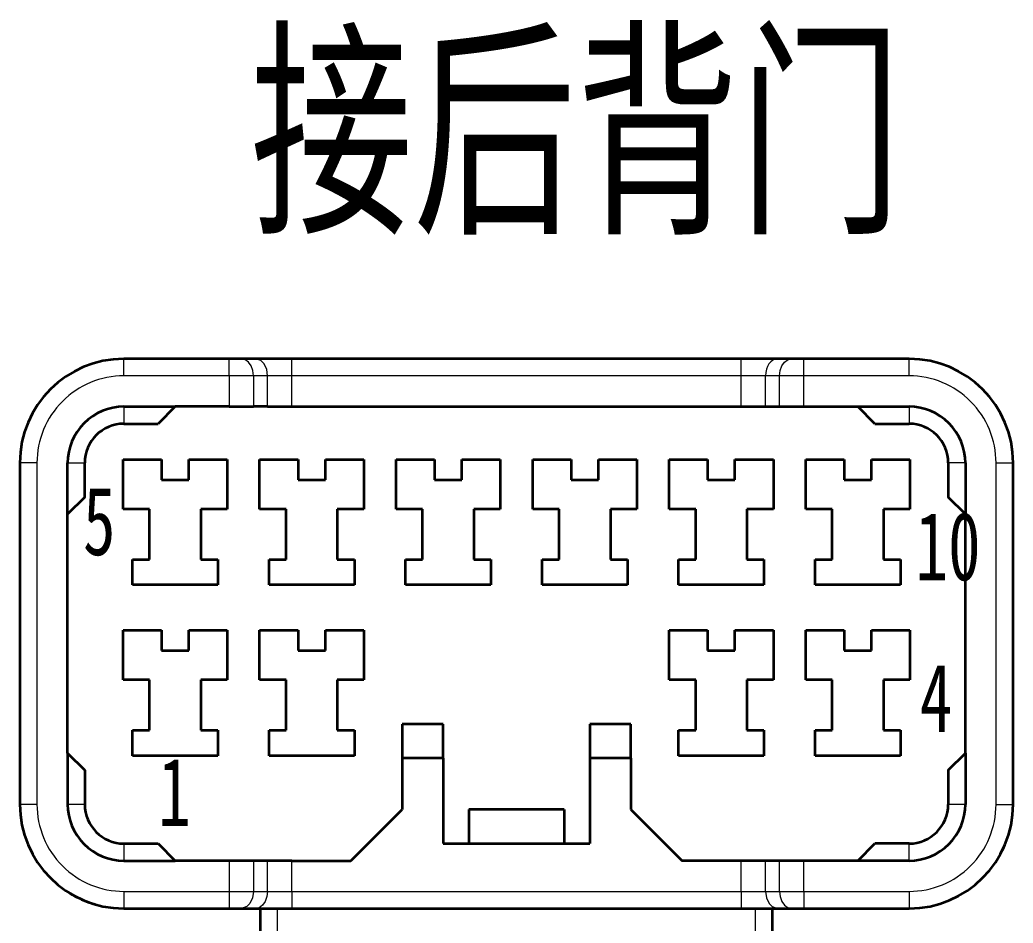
# Model space of a CAD drawing. Header units: inches. Extents: x 47316 to 59086, y 3141 to 11743.
# Drawn here: x 53714 to 53743.1, y 6269.53 to 6295.99 of the extents above; entities that cross this region are included whole.
import ezdxf

# ---------------------------------------------------------------- set-up
doc = ezdxf.new("R2010")
doc.units = ezdxf.units.IN
doc.header["$MEASUREMENT"] = 0
doc.styles.add('MtX_FangSong_GB2312', font='')
doc.styles.get('MtX_FangSong_GB2312').set_extended_font_data('FangSong_GB2312')

msp = doc.modelspace()

# ---------------------------------------------------------------- linework, layer by layer
at = {"color": 7, "lineweight": 35, "ltscale": 0.077145}
for p, q in [((53720.131, 6286.059), (53717.045, 6286.059)), ((53740.045, 6286.059), (53736.959, 6286.059)), ((53717.045, 6269.959), (53720.131, 6269.959)), ((53736.959, 6269.959), (53740.045, 6269.959))]:
    msp.add_line(p, q, dxfattribs=at)
at = {"color": 7, "lineweight": 13, "ltscale": 0.0125}
for p, q in [((53717.045, 6285.559), (53717.045, 6286.059)), ((53720.131, 6285.559), (53720.131, 6286.059)), ((53721.959, 6285.559), (53721.959, 6286.059)), ((53735.131, 6285.559), (53735.131, 6286.059)), ((53736.959, 6285.559), (53736.959, 6286.059)), ((53717.045, 6284.659), (53717.045, 6284.159)), ((53740.045, 6284.659), (53740.045, 6284.159)), ((53715.395, 6283.009), (53715.895, 6283.009)), ((53741.695, 6283.009), (53741.195, 6283.009)), ((53742.595, 6283.009), (53743.095, 6283.009)), ((53714.495, 6273.009), (53713.995, 6273.009)), ((53715.895, 6273.009), (53715.395, 6273.009)), ((53741.695, 6273.009), (53741.195, 6273.009)), ((53717.045, 6271.859), (53717.045, 6271.359)), ((53740.045, 6271.359), (53740.045, 6271.859)), ((53717.045, 6270.459), (53717.045, 6269.959)), ((53720.131, 6270.459), (53720.131, 6269.959)), ((53735.131, 6270.459), (53735.131, 6269.959)), ((53736.959, 6270.459), (53736.959, 6269.959)), ((53740.045, 6270.459), (53740.045, 6269.959))]:
    msp.add_line(p, q, dxfattribs=at)
at = {"color": 7, "lineweight": 35, "ltscale": 0.008838}
for p, q in [((53720.484, 6286.059), (53720.131, 6286.059)), ((53736.959, 6286.059), (53736.606, 6286.059)), ((53720.131, 6269.959), (53720.484, 6269.959)), ((53736.606, 6269.959), (53736.959, 6269.959))]:
    msp.add_line(p, q, dxfattribs=at)
at = {"color": 7, "lineweight": 35, "ltscale": 0.010356}
for p, q in [((53720.899, 6286.059), (53720.484, 6286.059)), ((53736.606, 6286.059), (53736.192, 6286.059)), ((53720.484, 6269.959), (53720.899, 6269.959)), ((53736.192, 6269.959), (53736.606, 6269.959))]:
    msp.add_line(p, q, dxfattribs=at)
at = {"color": 7, "lineweight": 13}
for p, q in [((53720.589, 6286.036), (53720.484, 6286.059)), ((53720.692, 6285.964), (53720.589, 6286.036)), ((53720.77, 6285.855), (53720.692, 6285.964)), ((53721.058, 6286.005), (53720.899, 6286.059)), ((53721.148, 6285.914), (53721.058, 6286.005)), ((53721.226, 6285.749), (53721.148, 6285.914)), ((53736.321, 6285.855), (53736.399, 6285.964)), ((53736.399, 6285.964), (53736.501, 6286.036)), ((53736.501, 6286.036), (53736.606, 6286.059)), ((53720.821, 6285.713), (53720.77, 6285.855)), ((53720.838, 6285.559), (53720.821, 6285.713)), ((53721.252, 6285.559), (53721.226, 6285.749)), ((53736.252, 6285.559), (53736.269, 6285.713)), ((53736.269, 6285.713), (53736.321, 6285.855)), ((53720.811, 6270.268), (53720.733, 6270.104)), ((53720.838, 6270.459), (53720.811, 6270.268)), ((53721.235, 6270.305), (53721.184, 6270.163)), ((53721.252, 6270.459), (53721.235, 6270.305)), ((53735.838, 6270.459), (53735.865, 6270.268)), ((53735.865, 6270.268), (53735.943, 6270.104)), ((53736.252, 6270.459), (53736.269, 6270.305)), ((53736.269, 6270.305), (53736.321, 6270.163)), ((53720.644, 6270.012), (53720.484, 6269.959)), ((53720.733, 6270.104), (53720.644, 6270.012)), ((53721.003, 6269.981), (53720.899, 6269.959)), ((53721.106, 6270.054), (53721.003, 6269.981)), ((53721.184, 6270.163), (53721.106, 6270.054)), ((53735.943, 6270.104), (53736.032, 6270.012)), ((53736.032, 6270.012), (53736.192, 6269.959)), ((53736.321, 6270.163), (53736.399, 6270.054)), ((53736.399, 6270.054), (53736.501, 6269.981)), ((53736.501, 6269.981), (53736.606, 6269.959))]:
    msp.add_line(p, q, dxfattribs=at)
at = {"color": 7, "lineweight": 35, "ltscale": 0.026515}
for p, q in [((53721.959, 6286.059), (53720.899, 6286.059)), ((53736.192, 6286.059), (53735.131, 6286.059)), ((53720.899, 6269.959), (53721.959, 6269.959)), ((53735.131, 6269.959), (53736.192, 6269.959))]:
    msp.add_line(p, q, dxfattribs=at)
at = {"color": 7, "lineweight": 35, "ltscale": 0.329291}
for p, q in [((53735.131, 6286.059), (53721.959, 6286.059)), ((53721.959, 6269.959), (53735.131, 6269.959))]:
    msp.add_line(p, q, dxfattribs=at)
at = {"color": 7, "lineweight": 13, "ltscale": 0.012502}
msp.add_line((53740.045, 6285.559), (53740.045, 6286.059), dxfattribs=at)
at = {"color": 7, "lineweight": 13, "ltscale": 0.077145}
for p, q in [((53720.131, 6285.559), (53717.045, 6285.559)), ((53740.045, 6285.559), (53736.959, 6285.559)), ((53717.045, 6270.459), (53720.131, 6270.459)), ((53736.959, 6270.459), (53740.045, 6270.459))]:
    msp.add_line(p, q, dxfattribs=at)
at = {"color": 7, "lineweight": 13, "ltscale": 0.017677}
for p, q in [((53720.838, 6285.559), (53720.131, 6285.559)), ((53721.959, 6285.559), (53721.252, 6285.559)), ((53735.838, 6285.559), (53735.131, 6285.559)), ((53736.959, 6285.559), (53736.252, 6285.559)), ((53720.131, 6270.459), (53720.838, 6270.459)), ((53721.252, 6270.459), (53721.959, 6270.459)), ((53735.131, 6270.459), (53735.838, 6270.459)), ((53736.252, 6270.459), (53736.959, 6270.459))]:
    msp.add_line(p, q, dxfattribs=at)
at = {"color": 7, "lineweight": 13, "ltscale": 0.0225}
for p, q in [((53720.131, 6285.559), (53720.131, 6284.659)), ((53720.838, 6285.559), (53720.838, 6284.659)), ((53721.252, 6284.659), (53721.252, 6285.559)), ((53721.959, 6284.659), (53721.959, 6285.559)), ((53735.131, 6284.659), (53735.131, 6285.559)), ((53735.838, 6284.659), (53735.838, 6285.559)), ((53736.252, 6284.659), (53736.252, 6285.559)), ((53736.959, 6284.659), (53736.959, 6285.559)), ((53720.131, 6271.359), (53720.131, 6270.459)), ((53720.838, 6271.359), (53720.838, 6270.459)), ((53721.252, 6270.459), (53721.252, 6271.359)), ((53735.131, 6270.459), (53735.131, 6271.359)), ((53735.838, 6270.459), (53735.838, 6271.359)), ((53736.252, 6270.459), (53736.252, 6271.359)), ((53736.959, 6270.459), (53736.959, 6271.359))]:
    msp.add_line(p, q, dxfattribs=at)
at = {"color": 7, "lineweight": 13, "ltscale": 0.010355}
for p, q in [((53721.252, 6285.559), (53720.838, 6285.559)), ((53736.252, 6285.559), (53735.838, 6285.559)), ((53720.838, 6270.459), (53721.252, 6270.459)), ((53735.838, 6270.459), (53736.252, 6270.459))]:
    msp.add_line(p, q, dxfattribs=at)
at = {"color": 7, "lineweight": 13, "ltscale": 0.329291}
for p, q in [((53735.131, 6285.559), (53721.959, 6285.559)), ((53721.959, 6270.459), (53735.131, 6270.459))]:
    msp.add_line(p, q, dxfattribs=at)
at = {"color": 7, "lineweight": 35, "ltscale": 0.0375}
for p, q in [((53717.045, 6284.659), (53718.545, 6284.659)), ((53738.545, 6284.659), (53740.045, 6284.659)), ((53741.695, 6283.009), (53741.695, 6281.509)), ((53725.195, 6274.359), (53725.195, 6272.859)), ((53731.895, 6274.359), (53731.895, 6272.859)), ((53717.045, 6271.359), (53718.545, 6271.359)), ((53740.045, 6271.359), (53738.545, 6271.359))]:
    msp.add_line(p, q, dxfattribs=at)
at = {"color": 7, "lineweight": 35, "ltscale": 0.017678}
for p, q in [((53718.545, 6284.659), (53718.045, 6284.159)), ((53739.045, 6284.159), (53738.545, 6284.659)), ((53715.895, 6282.009), (53715.395, 6281.509)), ((53741.695, 6281.509), (53741.195, 6282.009)), ((53715.395, 6274.509), (53715.895, 6274.009)), ((53741.195, 6274.009), (53741.695, 6274.509)), ((53718.045, 6271.859), (53718.545, 6271.359)), ((53738.545, 6271.359), (53739.045, 6271.859))]:
    msp.add_line(p, q, dxfattribs=at)
at = {"color": 7, "lineweight": 35, "ltscale": 0.039644}
for p, q in [((53720.131, 6284.659), (53718.545, 6284.659)), ((53736.959, 6284.659), (53738.545, 6284.659))]:
    msp.add_line(p, q, dxfattribs=at)
at = {"color": 7, "lineweight": 35, "ltscale": 0.017679}
for p, q in [((53720.131, 6284.659), (53720.838, 6284.659)), ((53721.252, 6284.659), (53721.959, 6284.659)), ((53735.131, 6284.659), (53735.838, 6284.659)), ((53736.252, 6284.659), (53736.959, 6284.659))]:
    msp.add_line(p, q, dxfattribs=at)
at = {"color": 7, "lineweight": 35, "ltscale": 0.010355}
for p, q in [((53721.252, 6284.659), (53720.838, 6284.659)), ((53735.838, 6284.659), (53736.252, 6284.659)), ((53721.252, 6271.359), (53720.838, 6271.359)), ((53736.252, 6271.359), (53735.838, 6271.359))]:
    msp.add_line(p, q, dxfattribs=at)
at = {"color": 7, "lineweight": 35, "ltscale": 0.329288}
msp.add_line((53721.959, 6284.659), (53735.131, 6284.659), dxfattribs=at)
at = {"color": 7, "lineweight": 35, "ltscale": 0.025}
for p, q in [((53717.045, 6284.159), (53718.045, 6284.159)), ((53739.045, 6284.159), (53740.045, 6284.159)), ((53715.895, 6282.009), (53715.895, 6283.009)), ((53741.195, 6283.009), (53741.195, 6282.009)), ((53725.195, 6275.359), (53725.195, 6274.359)), ((53726.395, 6274.359), (53726.395, 6275.359)), ((53730.695, 6275.359), (53730.695, 6274.359)), ((53731.895, 6274.359), (53731.895, 6275.359)), ((53715.895, 6274.009), (53715.895, 6273.009)), ((53741.195, 6274.009), (53741.195, 6273.009)), ((53727.145, 6272.859), (53727.145, 6271.859)), ((53729.945, 6272.859), (53729.945, 6271.859)), ((53717.045, 6271.859), (53718.045, 6271.859)), ((53740.045, 6271.859), (53739.045, 6271.859))]:
    msp.add_line(p, q, dxfattribs=at)
at = {"color": 7, "lineweight": 35, "ltscale": 0.25}
for p, q in [((53713.995, 6283.009), (53713.995, 6273.009)), ((53743.095, 6273.009), (53743.095, 6283.009))]:
    msp.add_line(p, q, dxfattribs=at)
at = {"color": 7, "lineweight": 13, "ltscale": 0.012503}
for p, q in [((53714.495, 6283.009), (53713.995, 6283.009)), ((53742.595, 6273.009), (53743.095, 6273.009))]:
    msp.add_line(p, q, dxfattribs=at)
at = {"color": 7, "lineweight": 13, "ltscale": 0.25}
for p, q in [((53714.495, 6283.009), (53714.495, 6273.009)), ((53742.595, 6273.009), (53742.595, 6283.009))]:
    msp.add_line(p, q, dxfattribs=at)
at = {"color": 7, "lineweight": 35, "ltscale": 0.037499}
for p, q in [((53715.395, 6281.509), (53715.395, 6283.009)), ((53715.395, 6274.509), (53715.395, 6273.009)), ((53741.695, 6274.509), (53741.695, 6273.009))]:
    msp.add_line(p, q, dxfattribs=at)
at = {"color": 7, "lineweight": 35, "ltscale": 0.036501}
for p, q in [((53717.02, 6281.654), (53717.02, 6283.114)), ((53720.07, 6283.114), (53720.07, 6281.654)), ((53721.02, 6281.654), (53721.02, 6283.114)), ((53724.07, 6283.114), (53724.07, 6281.654)), ((53725.02, 6281.654), (53725.02, 6283.114)), ((53728.07, 6283.114), (53728.07, 6281.654)), ((53729.02, 6281.654), (53729.02, 6283.114)), ((53732.07, 6283.114), (53732.07, 6281.654)), ((53733.02, 6281.654), (53733.02, 6283.114)), ((53736.07, 6283.114), (53736.07, 6281.654)), ((53737.02, 6281.654), (53737.02, 6283.114)), ((53740.07, 6283.114), (53740.07, 6281.654)), ((53717.02, 6276.654), (53717.02, 6278.114)), ((53720.07, 6278.114), (53720.07, 6276.654)), ((53721.02, 6276.654), (53721.02, 6278.114)), ((53724.07, 6278.114), (53724.07, 6276.654)), ((53733.02, 6276.654), (53733.02, 6278.114)), ((53736.07, 6278.114), (53736.07, 6276.654)), ((53737.02, 6276.654), (53737.02, 6278.114)), ((53740.07, 6278.114), (53740.07, 6276.654))]:
    msp.add_line(p, q, dxfattribs=at)
at = {"color": 7, "lineweight": 35, "ltscale": 0.028125}
for p, q in [((53717.02, 6283.114), (53718.145, 6283.114)), ((53718.945, 6283.114), (53720.07, 6283.114)), ((53721.02, 6283.114), (53722.145, 6283.114)), ((53722.945, 6283.114), (53724.07, 6283.114)), ((53725.02, 6283.114), (53726.145, 6283.114)), ((53726.945, 6283.114), (53728.07, 6283.114)), ((53729.02, 6283.114), (53730.145, 6283.114)), ((53730.945, 6283.114), (53732.07, 6283.114)), ((53733.02, 6283.114), (53734.145, 6283.114)), ((53734.945, 6283.114), (53736.07, 6283.114)), ((53737.02, 6283.114), (53738.145, 6283.114)), ((53738.945, 6283.114), (53740.07, 6283.114)), ((53717.02, 6278.114), (53718.145, 6278.114)), ((53718.945, 6278.114), (53720.07, 6278.114)), ((53721.02, 6278.114), (53722.145, 6278.114)), ((53722.945, 6278.114), (53724.07, 6278.114)), ((53733.02, 6278.114), (53734.145, 6278.114)), ((53734.945, 6278.114), (53736.07, 6278.114)), ((53737.02, 6278.114), (53738.145, 6278.114)), ((53738.945, 6278.114), (53740.07, 6278.114))]:
    msp.add_line(p, q, dxfattribs=at)
at = {"color": 7, "lineweight": 35, "ltscale": 0.015}
for p, q in [((53718.145, 6283.114), (53718.145, 6282.514)), ((53718.945, 6282.514), (53718.945, 6283.114)), ((53722.145, 6283.114), (53722.145, 6282.514)), ((53722.945, 6282.514), (53722.945, 6283.114)), ((53726.145, 6283.114), (53726.145, 6282.514)), ((53726.945, 6282.514), (53726.945, 6283.114)), ((53730.145, 6283.114), (53730.145, 6282.514)), ((53730.945, 6282.514), (53730.945, 6283.114)), ((53734.145, 6283.114), (53734.145, 6282.514)), ((53734.945, 6282.514), (53734.945, 6283.114)), ((53738.145, 6283.114), (53738.145, 6282.514)), ((53738.945, 6282.514), (53738.945, 6283.114)), ((53718.145, 6278.114), (53718.145, 6277.514)), ((53718.945, 6277.514), (53718.945, 6278.114)), ((53722.145, 6278.114), (53722.145, 6277.514)), ((53722.945, 6277.514), (53722.945, 6278.114)), ((53734.145, 6278.114), (53734.145, 6277.514)), ((53734.945, 6277.514), (53734.945, 6278.114)), ((53738.145, 6278.114), (53738.145, 6277.514)), ((53738.945, 6277.514), (53738.945, 6278.114))]:
    msp.add_line(p, q, dxfattribs=at)
at = {"color": 7, "lineweight": 35, "ltscale": 0.020001}
for p, q in [((53718.145, 6282.514), (53718.945, 6282.514)), ((53722.145, 6282.514), (53722.945, 6282.514)), ((53726.145, 6282.514), (53726.945, 6282.514)), ((53730.145, 6282.514), (53730.945, 6282.514)), ((53734.145, 6282.514), (53734.945, 6282.514)), ((53738.145, 6282.514), (53738.945, 6282.514)), ((53718.145, 6277.514), (53718.945, 6277.514)), ((53722.145, 6277.514), (53722.945, 6277.514)), ((53734.145, 6277.514), (53734.945, 6277.514)), ((53738.145, 6277.514), (53738.945, 6277.514))]:
    msp.add_line(p, q, dxfattribs=at)
at = {"color": 7, "lineweight": 35, "ltscale": 0.019376}
for p, q in [((53717.795, 6281.654), (53717.02, 6281.654)), ((53720.07, 6281.654), (53719.295, 6281.654)), ((53721.795, 6281.654), (53721.02, 6281.654)), ((53724.07, 6281.654), (53723.295, 6281.654)), ((53725.795, 6281.654), (53725.02, 6281.654)), ((53728.07, 6281.654), (53727.295, 6281.654)), ((53729.795, 6281.654), (53729.02, 6281.654)), ((53732.07, 6281.654), (53731.295, 6281.654)), ((53733.795, 6281.654), (53733.02, 6281.654)), ((53736.07, 6281.654), (53735.295, 6281.654)), ((53737.795, 6281.654), (53737.02, 6281.654)), ((53740.07, 6281.654), (53739.295, 6281.654)), ((53717.795, 6276.654), (53717.02, 6276.654)), ((53720.07, 6276.654), (53719.295, 6276.654)), ((53721.795, 6276.654), (53721.02, 6276.654)), ((53724.07, 6276.654), (53723.295, 6276.654)), ((53733.795, 6276.654), (53733.02, 6276.654)), ((53736.07, 6276.654), (53735.295, 6276.654)), ((53737.795, 6276.654), (53737.02, 6276.654)), ((53740.07, 6276.654), (53739.295, 6276.654))]:
    msp.add_line(p, q, dxfattribs=at)
at = {"color": 7, "lineweight": 35, "ltscale": 0.03675}
for p, q in [((53717.795, 6280.184), (53717.795, 6281.654)), ((53719.295, 6281.654), (53719.295, 6280.184)), ((53721.795, 6280.184), (53721.795, 6281.654)), ((53723.295, 6281.654), (53723.295, 6280.184)), ((53725.795, 6280.184), (53725.795, 6281.654)), ((53727.295, 6281.654), (53727.295, 6280.184)), ((53729.795, 6280.184), (53729.795, 6281.654)), ((53731.295, 6281.654), (53731.295, 6280.184)), ((53733.795, 6280.184), (53733.795, 6281.654)), ((53735.295, 6281.654), (53735.295, 6280.184)), ((53737.795, 6280.184), (53737.795, 6281.654)), ((53739.295, 6281.654), (53739.295, 6280.184)), ((53717.795, 6275.184), (53717.795, 6276.654)), ((53719.295, 6276.654), (53719.295, 6275.184)), ((53721.795, 6275.184), (53721.795, 6276.654)), ((53723.295, 6276.654), (53723.295, 6275.184)), ((53733.795, 6275.184), (53733.795, 6276.654)), ((53735.295, 6276.654), (53735.295, 6275.184)), ((53737.795, 6275.184), (53737.795, 6276.654)), ((53739.295, 6276.654), (53739.295, 6275.184))]:
    msp.add_line(p, q, dxfattribs=at)
at = {"color": 7, "lineweight": 35, "ltscale": 0.175}
for p, q in [((53715.395, 6274.509), (53715.395, 6281.509)), ((53741.695, 6274.509), (53741.695, 6281.509))]:
    msp.add_line(p, q, dxfattribs=at)
at = {"color": 7, "lineweight": 35, "ltscale": 0.01875}
for p, q in [((53717.295, 6279.434), (53717.295, 6280.184)), ((53719.795, 6280.184), (53719.795, 6279.434)), ((53721.295, 6279.434), (53721.295, 6280.184)), ((53723.795, 6280.184), (53723.795, 6279.434)), ((53725.295, 6279.434), (53725.295, 6280.184)), ((53727.795, 6280.184), (53727.795, 6279.434)), ((53729.295, 6279.434), (53729.295, 6280.184)), ((53731.795, 6280.184), (53731.795, 6279.434)), ((53733.295, 6279.434), (53733.295, 6280.184)), ((53735.795, 6280.184), (53735.795, 6279.434)), ((53737.295, 6279.434), (53737.295, 6280.184)), ((53739.795, 6280.184), (53739.795, 6279.434)), ((53717.295, 6274.434), (53717.295, 6275.184)), ((53719.795, 6275.184), (53719.795, 6274.434)), ((53721.295, 6274.434), (53721.295, 6275.184)), ((53723.795, 6275.184), (53723.795, 6274.434)), ((53733.295, 6274.434), (53733.295, 6275.184)), ((53735.795, 6275.184), (53735.795, 6274.434)), ((53737.295, 6274.434), (53737.295, 6275.184)), ((53739.795, 6275.184), (53739.795, 6274.434))]:
    msp.add_line(p, q, dxfattribs=at)
at = {"color": 7, "lineweight": 35, "ltscale": 0.0125}
for p, q in [((53717.295, 6280.184), (53717.795, 6280.184)), ((53719.295, 6280.184), (53719.795, 6280.184)), ((53721.295, 6280.184), (53721.795, 6280.184)), ((53723.295, 6280.184), (53723.795, 6280.184)), ((53725.295, 6280.184), (53725.795, 6280.184)), ((53727.295, 6280.184), (53727.795, 6280.184)), ((53729.295, 6280.184), (53729.795, 6280.184)), ((53731.295, 6280.184), (53731.795, 6280.184)), ((53733.295, 6280.184), (53733.795, 6280.184)), ((53735.295, 6280.184), (53735.795, 6280.184)), ((53737.295, 6280.184), (53737.795, 6280.184)), ((53739.295, 6280.184), (53739.795, 6280.184)), ((53717.295, 6275.184), (53717.795, 6275.184)), ((53719.295, 6275.184), (53719.795, 6275.184)), ((53721.295, 6275.184), (53721.795, 6275.184)), ((53723.295, 6275.184), (53723.795, 6275.184)), ((53733.295, 6275.184), (53733.795, 6275.184)), ((53735.295, 6275.184), (53735.795, 6275.184)), ((53737.295, 6275.184), (53737.795, 6275.184)), ((53739.295, 6275.184), (53739.795, 6275.184))]:
    msp.add_line(p, q, dxfattribs=at)
at = {"color": 7, "lineweight": 35, "ltscale": 0.0625}
for p, q in [((53719.795, 6279.434), (53717.295, 6279.434)), ((53723.795, 6279.434), (53721.295, 6279.434)), ((53727.795, 6279.434), (53725.295, 6279.434)), ((53731.795, 6279.434), (53729.295, 6279.434)), ((53735.795, 6279.434), (53733.295, 6279.434)), ((53739.795, 6279.434), (53737.295, 6279.434)), ((53719.795, 6274.434), (53717.295, 6274.434)), ((53723.795, 6274.434), (53721.295, 6274.434)), ((53726.395, 6274.359), (53726.395, 6271.859)), ((53730.695, 6274.359), (53730.695, 6271.859)), ((53735.795, 6274.434), (53733.295, 6274.434)), ((53739.795, 6274.434), (53737.295, 6274.434))]:
    msp.add_line(p, q, dxfattribs=at)
at = {"color": 7, "lineweight": 35, "ltscale": 0.029999}
for p, q in [((53726.395, 6275.359), (53725.195, 6275.359)), ((53731.895, 6275.359), (53730.695, 6275.359)), ((53726.395, 6274.359), (53725.195, 6274.359)), ((53731.895, 6274.359), (53730.695, 6274.359))]:
    msp.add_line(p, q, dxfattribs=at)
at = {"color": 7, "lineweight": 35, "ltscale": 0.053033}
for p, q in [((53723.695, 6271.359), (53725.195, 6272.859)), ((53731.895, 6272.859), (53733.395, 6271.359))]:
    msp.add_line(p, q, dxfattribs=at)
at = {"color": 7, "lineweight": 35, "ltscale": 0.070001}
msp.add_line((53729.945, 6272.859), (53727.145, 6272.859), dxfattribs=at)
at = {"color": 7, "lineweight": 35, "ltscale": 0.107501}
msp.add_line((53726.395, 6271.859), (53730.695, 6271.859), dxfattribs=at)
at = {"color": 7, "lineweight": 35, "ltscale": 0.039645}
for p, q in [((53720.131, 6271.359), (53718.545, 6271.359)), ((53738.545, 6271.359), (53736.959, 6271.359))]:
    msp.add_line(p, q, dxfattribs=at)
at = {"color": 7, "lineweight": 35, "ltscale": 0.017677}
for p, q in [((53720.838, 6271.359), (53720.131, 6271.359)), ((53721.959, 6271.359), (53721.252, 6271.359)), ((53735.838, 6271.359), (53735.131, 6271.359)), ((53736.959, 6271.359), (53736.252, 6271.359))]:
    msp.add_line(p, q, dxfattribs=at)
at = {"color": 7, "lineweight": 35, "ltscale": 0.043396}
for p, q in [((53721.959, 6271.359), (53723.695, 6271.359)), ((53735.131, 6271.359), (53733.395, 6271.359))]:
    msp.add_line(p, q, dxfattribs=at)
at = {"color": 7, "lineweight": 13, "ltscale": 0.022499}
msp.add_line((53721.959, 6270.459), (53721.959, 6271.359), dxfattribs=at)
at = {"color": 7, "lineweight": 13, "ltscale": 0.012501}
msp.add_line((53721.959, 6270.459), (53721.959, 6269.959), dxfattribs=at)
at = {"color": 7, "lineweight": 35, "ltscale": 0.1}
for p, q in [((53721.045, 6265.959), (53721.045, 6269.959)), ((53736.045, 6265.959), (53736.045, 6269.959))]:
    msp.add_line(p, q, dxfattribs=at)
at = {"color": 7, "lineweight": 13, "ltscale": 0.1}
for p, q in [((53721.545, 6265.959), (53721.545, 6269.959)), ((53735.545, 6265.959), (53735.545, 6269.959))]:
    msp.add_line(p, q, dxfattribs=at)
at = {"color": 7, "lineweight": 35}
for centre, radius, start, end in [((53717.045, 6283.009), 3.05, 90.0001, 179.9999), ((53740.045, 6283.009), 3.05, 0.0001, 89.9999), ((53717.045, 6283.009), 1.65, 89.9992, 180.0012), ((53740.045, 6283.009), 1.65, 359.9999, 90.0005), ((53717.045, 6283.009), 1.15, 90.0001, 179.9999), ((53740.045, 6283.009), 1.15, 0.0001, 89.9999), ((53717.045, 6273.009), 3.05, 180.0001, 269.9999), ((53717.045, 6273.009), 1.65, 179.9988, 270.0008), ((53717.045, 6273.009), 1.15, 180.0001, 269.9999), ((53740.045, 6273.009), 3.05, 270.0001, 359.9999), ((53740.045, 6273.009), 1.65, 269.9999, 0.0005), ((53740.045, 6273.009), 1.15, 270.0001, 359.9999), ((53740.053, 6273.004), 3.041, 332.6145, 336.6461), ((53717.046, 6273.011), 3.053, 238.2232, 253.6976)]:
    msp.add_arc(centre, radius, start, end, dxfattribs=at)
at = {"color": 7, "lineweight": 13}
for centre, start, end in [((53717.045, 6283.009), 89.9997, 180.0003), ((53740.045, 6283.009), 359.9997, 90.0003), ((53717.045, 6273.009), 179.9997, 270.0003), ((53740.045, 6273.009), 269.9999, 0)]:
    msp.add_arc(centre, 2.55, start, end, dxfattribs=at)
msp.add_ellipse((53736.192, 6285.559), major_axis=(0, -0.5), ratio=0.707108, start_param=3.141561, end_param=4.712317, dxfattribs=at)

# ---------------------------------------------------------------- texts
at = {"color": 0, "style": 'MtX_FangSong_GB2312', "width": 0.7}
msp.add_text('接后背门', height=5, dxfattribs=at).set_placement((53720.744, 6290.251))
at = {"style": 'MtX_FangSong_GB2312', "width": 0.7}
for s, p in [('5', (53715.845, 6280.309)), ('10', (53740.237, 6279.573)), ('4', (53740.36, 6275.127)), ('1', (53718.05, 6272.371))]:
    msp.add_text(s, height=2, dxfattribs=at).set_placement(p)

doc.saveas('drawing.dxf')
